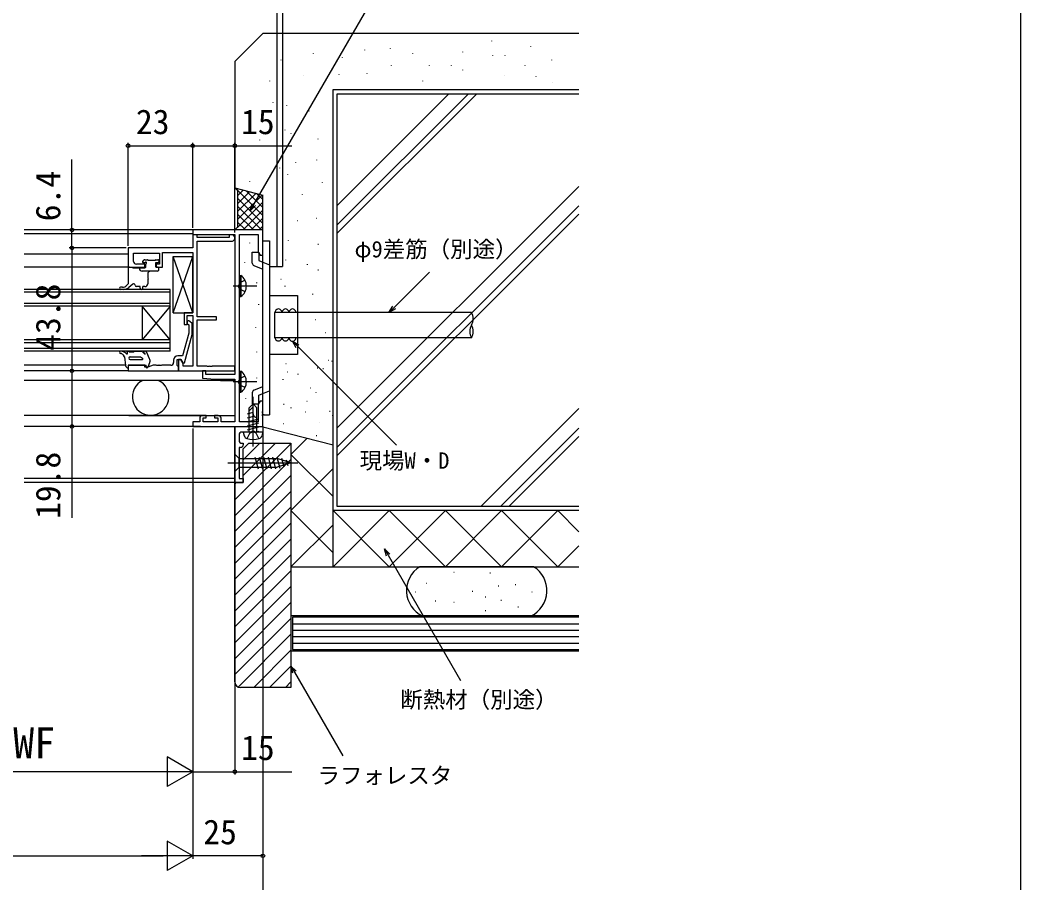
# Model space of a CAD drawing. Units: millimetres, scale not verified. Extents: x -525 to 525, y -783 to 779.
# Drawn here: x 168.5 to 525, y -622.4 to -314.9 of the extents above; entities that cross this region are included whole.
import ezdxf
from ezdxf.enums import TextEntityAlignment as Align

# ---------------------------------------------------------------- set-up
doc = ezdxf.new("R2010")
doc.units = ezdxf.units.MM
doc.header["$LTSCALE"] = 4
for name, color, linetype in [('0-2_YKK_11', 7, 'Continuous'), ('0-3_YKK_12', 2, 'Continuous'), ('0-4_YKK_13', 4, 'Continuous'), ('0-6_YKK_D', 6, 'Continuous'), ('0-7_YKK_ZWAK', 7, 'Continuous'), ('0-8_YSS_K', 3, 'Continuous'), ('0-9_YSS_KE', 3, 'Continuous')]:
    doc.layers.add(name, color=color, linetype=linetype)
doc.styles.add('ＭＳ ゴシック', font='')
doc.styles.get('ＭＳ ゴシック').set_extended_font_data('MS Gothic')

msp = doc.modelspace()

# ---------------------------------------------------------------- linework, layer by layer
at = {"layer": '0-2_YKK_11'}
for p, q in [((223.2, -436.1), (223.2, -436.9)), ((246.5, -462.7), (246.5, -464.7))]:
    msp.add_line(p, q, dxfattribs=at)
for points in [[(243.85, -391.4), (243, -391.4), (243, -392.4), (231.634, -392.4), (231.634, -391.4), (230, -391.4), (230, -396.1), (207, -396.1), (207, -402.9), (213, -402.9), (213, -401.9), (209.93, -401.9)], [(246.63, -458.07), (246.63, -391.33), (253.37, -391.33), (253.37, -397.609), (254, -398.7), (255, -398.7), (255, -389.7), (230, -389.7), (230, -391.33), (245, -391.33), (245, -441.2), (234.7, -441.2), (234.7, -439.9), (233.5, -439.9), (233.5, -442.506), (238, -442.9), (245, -442.9), (245, -458.07), (240.1, -458.07), (240.1, -456.8)], [(231.63, -420.7), (231.63, -393.7), (243.85, -393.7)], [(208.93, -400.9), (208.93, -398.03), (218.2, -398.03), (218.2, -401.9), (217, -401.9), (217, -402.9), (219.2, -402.9), (219.2, -397.73), (230, -397.73), (230, -419.2), (227, -419.2), (227, -423.4), (228, -423.4), (228, -420.2), (230, -420.2), (230, -438.27), (226.63, -438.27), (226.63, -437.338), (225.8, -435.9), (225, -435.9), (225, -439.9), (245, -439.9), (245, -438.27), (236.958, -438.27), (236.775, -438.39), (236.225, -438.39), (236.042, -438.27), (235.958, -438.27), (235.775, -438.39), (235.225, -438.39), (235.042, -438.27), (231.63, -438.27), (231.63, -421.7), (238.5, -421.7), (238.5, -420.7), (231.63, -420.7)], [(207, -439.9), (225, -439.9), (225, -438.5), (224.7, -438.2), (224.5, -438), (224.5, -435.9), (225.8, -435.9), (226.493, -437.1), (227.093, -437.1), (229.8, -426.997), (229.8, -423.051), (229.024, -422.276)], [(228.176, -423.124), (228.6, -423.549), (228.6, -426.452), (226.417, -434.6), (224.7, -434.6)], [(222.2, -437.9), (218.958, -437.9), (218.775, -438.02), (218.225, -438.02), (218.042, -437.9), (217.958, -437.9), (217.775, -438.02), (217.225, -438.02), (217.042, -437.9), (215.923, -437.9), (214, -438.6), (213, -438.6), (213, -437.9), (207, -437.9), (207, -439.9)], [(232.5, -456.8), (232.5, -458.07), (230, -458.07), (230, -459.7), (255, -459.7), (255, -456.158), (254.88, -455.975), (254.88, -455.425), (255, -455.242), (255, -455.158), (254.88, -454.975), (254.88, -454.425), (255, -454.242), (255, -450.7), (254, -450.7), (253.37, -451.791), (253.37, -458.07), (246.63, -458.07)], [(239.1, -455.8), (237.8, -455.8), (237.8, -456.6), (238.9, -456.6), (238.9, -458.07), (233.7, -458.07), (233.7, -456.6), (234.8, -456.6), (234.8, -455.8), (233.5, -455.8)], [(245, -479.7), (245, -459.7), (255, -459.7), (255, -461.7), (252.171, -461.7), (251.979, -461.557), (251.021, -461.557), (250.829, -461.7), (247.5, -461.7)], [(247.5, -465.7), (248, -465.7), (248, -466.2)], [(247, -467.2), (246.5, -467.2), (246.5, -478.2), (248, -478.2), (248, -479.7), (245, -479.7)]]:
    msp.add_lwpolyline(points, dxfattribs=at)
for centre, radius, start, end in [((243.85, -392.55), 1.15, 269.99999, 90.00001), ((209.93, -400.9), 1, 180.00001, 269.99999), ((228.6, -422.7), 0.6, 44.99999, 225.00001), ((224.7, -436.1), 1.5, 90.00001, 179.99999), ((222.2, -436.9), 1, 270.00001, 359.99999), ((233.5, -456.8), 1, 90.00001, 179.99999), ((239.1, -456.8), 1, 0.00001, 89.99999), ((247.5, -462.7), 1, 90.0001, 180.00008), ((247.5, -464.7), 1, 180.0001, 270.00008), ((247, -466.2), 1, 270.0001, 0.00008)]:
    msp.add_arc(centre, radius, start, end, dxfattribs=at)
at = {"layer": '0-3_YKK_12'}
for p, q in [((260, -304.702), (260, -319.7)), ((260, -319.7), (260, -402.7)), ((230.3, -389.7), (170, -389.7)), ((230.3, -389.7), (170, -389.7)), ((230, -391.1), (170, -391.1)), ((230.008, -391.1), (170, -391.1)), ((207, -398.3), (170, -398.3)), ((257.3, -402.702), (262, -402.702)), ((207.5, -402.9), (170, -402.9)), ((222, -410.9), (170, -410.9)), ((222, -411.9), (170, -411.9)), ((222, -432.9), (222, -410.9)), ((222, -415.9), (170, -415.9)), ((222, -416.9), (170, -416.9)), ((212, -416.9), (212, -428.9)), ((222, -416.9), (212, -428.9)), ((222, -428.9), (212, -416.9)), ((222, -428.9), (170, -428.9)), ((222, -429.9), (170, -429.9)), ((222, -431.9), (170, -431.9)), ((222, -432.9), (170, -432.9)), ((206.075, -437.9), (170, -437.9)), ((207.3, -439.9), (170, -439.9)), ((233.5, -439.9), (245, -439.9)), ((245, -443.3), (170, -443.3)), ((239.877, -443.3), (245, -443.3)), ((233.5, -455.8), (170, -455.8)), ((207.2, -455.8), (245, -455.8)), ((232.8, -459.7), (170, -459.7)), ((245, -459.7), (245, -479.7)), ((245, -478.2), (169.999, -478.2)), ((245, -479.7), (169.999, -479.7)), ((245, -479.7), (170, -479.7))]:
    msp.add_line(p, q, dxfattribs=at)
msp.add_lwpolyline([(170.001, -304.702), (262, -304.702), (262, -319.7), (262, -402.7)], dxfattribs=at)
at = {"layer": '0-4_YKK_13'}
for p, q in [((255, -455.606), (255, -393.606)), ((223, -419.2), (230, -399.2)), ((223, -419.2), (223, -399.2)), ((229.825, -399.7), (230, -399.2)), ((230, -419.2), (230, -399.2)), ((251.2, -401.483), (251.2, -397.606)), ((212.188, -400.888), (212.688, -400.388)), ((212.839, -401.4), (212.4, -401.4)), ((212.9, -400.3), (213.9, -400.3)), ((213.3, -402.9), (213.3, -401.861)), ((214.1, -400.5), (216.7, -400.5)), ((216.7, -401.4), (216.7, -402.6)), ((217.6, -401.4), (216.7, -401.4)), ((216.9, -400.3), (217.6, -400.3)), ((217.9, -400.6), (217.9, -401.1)), ((251.826, -402.41), (255, -403.693)), ((255, -401.212), (257.3, -402.141)), ((207, -403.2), (207, -408.9)), ((207.3, -402.9), (208.5, -402.9)), ((211, -403.4), (211, -403.2)), ((217.5, -404.4), (212, -404.4)), ((214, -405.4), (214, -406.95)), ((217, -402.9), (217.5, -402.9)), ((217.8, -403.2), (217.8, -404.1)), ((246.63, -405.95), (246.63, -413.45)), ((246.63, -405.95), (247.139, -405.95)), ((247.139, -405.95), (247.139, -413.45)), ((207, -408.9), (206.456, -409.475)), ((208.676, -409.019), (207.3, -410.187)), ((211.3, -409.9), (210, -409.9)), ((211.3, -410.4), (211.3, -409.9)), ((212.3, -410.4), (212.3, -409.9)), ((213, -409.9), (212.3, -409.9)), ((214, -407.35), (214, -408.9)), ((252.839, -409.7), (244.466, -409.7)), ((205.003, -410.1), (204.337, -410.1)), ((205.359, -410.9), (204.337, -410.9)), ((246.63, -413.45), (247.139, -413.45)), ((223, -419.2), (230, -419.2)), ((205.7, -434.9), (205.322, -434.343)), ((205.7, -434.9), (206.088, -438.003)), ((206.457, -433.853), (206.198, -433.629)), ((206.391, -432.9), (206.891, -432.9)), ((207.737, -434.9), (211.434, -434.9)), ((209.352, -432.9), (211.763, -432.9)), ((211.434, -434.9), (212.072, -435.356)), ((212.139, -433.07), (212.637, -433.637)), ((212.641, -432.9), (212.846, -432.9)), ((214.641, -435.633), (213.709, -433.394)), ((267.3, -434.106), (257.3, -434.106)), ((207, -437.9), (213.4, -437.9)), ((207, -437.9), (207, -438.899)), ((207.717, -435.9), (211.897, -435.9)), ((213.4, -438.5), (213.4, -437.9)), ((214.622, -437.082), (213.977, -438.616)), ((214.7, -435.97), (214.7, -436.695)), ((246.63, -440.05), (246.63, -447.55)), ((246.63, -440.05), (247.139, -440.05)), ((247.139, -440.05), (247.139, -447.55)), ((252.839, -443.8), (244.466, -443.8)), ((251.825, -446.802), (255, -445.519)), ((246.63, -447.55), (247.139, -447.55)), ((255, -448), (257.3, -447.071)), ((250.1, -454.1), (251.5, -452.7)), ((251.5, -466.8), (251.5, -449.2)), ((249.5, -455.172), (251.5, -454.636)), ((249.5, -456.622), (251.796, -456.006)), ((255, -455.606), (257.3, -455.606)), ((249.5, -458.071), (253.5, -456.999)), ((249.5, -459.52), (253.5, -458.448)), ((249.5, -460.97), (253.5, -459.898)), ((252.182, -461.7), (253.5, -461.347)), ((255, -461.7), (254.623, -463.107)), ((245, -469.6), (246.55, -471.15)), ((242.5, -472.7), (267.5, -472.7)), ((246.55, -471.15), (260.084, -471.15)), ((252.169, -470.6), (253.294, -474.8)), ((253.721, -470.6), (254.847, -474.8)), ((255.274, -470.6), (256.4, -474.8)), ((256.827, -470.6), (257.953, -474.8)), ((258.38, -470.6), (259.506, -474.8)), ((259.933, -470.6), (260.989, -474.542)), ((265, -472.7), (260.084, -471.15)), ((265, -472.7), (260.084, -474.25)), ((265, -472.7), (260.084, -474.25)), ((261.608, -471.054), (262.421, -474.09)), ((263.304, -471.589), (263.853, -473.639)), ((246.55, -474.25), (260.084, -474.25))]:
    msp.add_line(p, q, dxfattribs=at)
for points in [[(255, -393.606), (257.3, -393.606), (257.3, -455.606)], [(230, -419.2), (223, -399.2), (230, -399.2)], [(251.2, -397.606), (253.5, -397.606), (253.5, -400.606), (255, -401.212)], [(208.5, -402.9), (208.8, -403.2), (213, -403.2)], [(248.639, -407.65), (246.784, -408.555), (246.175, -409.7)], [(248.639, -411.75), (246.784, -410.845), (246.175, -409.7)], [(257.3, -413.106), (267.3, -413.106), (267.3, -434.106)], [(206.791, -433.678), (206.791, -433), (206.391, -432.9)], [(207.391, -433.1), (209.055, -433.1), (209.108, -433.026)], [(248.639, -441.75), (246.784, -442.655), (246.175, -443.8)], [(248.639, -445.85), (246.784, -444.945), (246.175, -443.8)], [(251.2, -447.729), (251.2, -451.606), (253.5, -451.606), (253.5, -448.606), (255, -448)], [(250.1, -461.7), (250.1, -453.1), (251.5, -451.7)], [(252.9, -461.7), (252.9, -453.1), (251.5, -451.7)], [(255, -461.7), (248, -461.7), (248.377, -463.107)], [(249.4, -464.052), (250.35, -462.104), (251.5, -461.493)], [(253.6, -464.052), (252.65, -462.104), (251.5, -461.493)], [(245, -469.6), (245, -475.8), (246.55, -474.25), (246.55, -471.15)]]:
    msp.add_lwpolyline(points, dxfattribs=at)
for centre, radius, start, end in [((212.4, -401.1), 0.3, 135, 270), ((212.9, -400.6), 0.3, 90, 135), ((212.839, -401.1), 0.3, 270, 326.94427), ((213.3, -401.4), 0.25, 303.05573, 146.94427), ((213.6, -401.861), 0.3, 123.05573, 180), ((213.9, -400.5), 0.2, 0, 90), ((216.9, -400.5), 0.2, 90, 180), ((217, -402.6), 0.3, 180, 270), ((217.6, -400.6), 0.3, 0, 90), ((217.6, -401.1), 0.3, 270, 0), ((252.2, -401.483), 1, 180.00087, 248.00572), ((207.3, -403.2), 0.3, 90, 180), ((212, -403.4), 1, 180, 270), ((213, -402.9), 0.3, 270, 0), ((215, -405.4), 1, 90, 180), ((217.5, -403.2), 0.3, 0, 90), ((217.5, -404.1), 0.3, 270, 0), ((244.603, -409.7), 4.527, 304.06671, 55.93329), ((205.003, -408.1), 2, 270, 316.56767), ((209, -409.4), 0.5, 0, 130.32855), ((210, -409.4), 0.5, 180, 270), ((213, -408.9), 1, 270, 0), ((214, -407.15), 0.2, 270, 90), ((204.337, -410.5), 0.4, 90, 270), ((205.359, -407.9), 3, 270, 310.32855), ((211.8, -410.4), 0.5, 180, 0), ((204.335, -433.301), 0.4, 87.8327, 262.29669), ((204.081, -435.184), 1.5, 34.11271, 82.29669), ((204.237, -435.899), 3, 49.18033, 87.8327), ((206.579, -433.678), 0.212, 235.00812, 0.02045), ((206.896, -433.613), 0.713, 46.0059, 90.38627), ((207.737, -435.4), 0.5, 90, 180), ((209.352, -433.2), 0.3, 90, 144.46232), ((211.763, -433.4), 0.5, 41.27396, 90), ((212.641, -433.2), 0.3, 90, 267.77596), ((212.61, -433.999), 0.5, 14.02822, 87.77596), ((213.388, -432.978), 1, 221.27396, 250.18795), ((212.846, -433.9), 1, 30.38434, 90), ((213.061, -433.886), 0.0348, 250.18795, 12.70643), ((207.083, -437.902), 1, 185.76025, 265.25147), ((207.737, -435.4), 0.5, 180, 267.76285), ((211.897, -435.6), 0.3, 270, 54.44817), ((213.7, -436.695), 1, 337.18531, 0), ((213.7, -435.97), 1, 0, 19.71547), ((213.7, -438.5), 0.3, 180, 337.18531), ((244.603, -443.8), 4.527, 304.06671, 55.93329), ((215, -449.2), 6.5, 114.81163, 65.18837), ((252.2, -447.729), 1, 111.99428, 179.99913), ((252.833, -455.169), 1.333, 179.99991, 272.86589), ((249.633, -462.77), 1.3, 194.99991, 255.96461), ((253.367, -462.77), 1.3, 284.03521, 344.99991), ((251.5, -455.3), 9, 255.96461, 284.03521)]:
    msp.add_arc(centre, radius, start, end, dxfattribs=at)
at = {"layer": '0-6_YKK_D'}
for p, q in [((207, -395.4), (207, -358.7)), ((207, -359.7), (230, -359.7)), ((230, -389), (230, -358.7)), ((230, -389), (230, -358.7)), ((245, -390.63), (245, -358.7)), ((229.3, -389.7), (186, -389.7)), ((206.3, -396.1), (186, -396.1)), ((206.3, -396.1), (186, -396.1)), ((187, -396.1), (187, -439.9)), ((206.3, -439.9), (186, -439.9)), ((206.3, -439.9), (186, -439.9)), ((229.3, -459.7), (186, -459.7)), ((230, -460.4), (230, -583.7)), ((230, -460.4), (230, -613.7)), ((230, -460.4), (230, -613.7)), ((230, -460.4), (230, -583.7)), ((255, -460.2), (255, -613.7)), ((255, -460.2), (255, -643.7)), ((245, -480.4), (245, -583.7)), ((230, -582.7), (220.907, -577.45)), ((220.907, -577.45), (220.907, -587.95)), ((219.5, -582.7), (140.5, -582.7)), ((230, -582.7), (211.813, -582.7)), ((230, -582.7), (220.907, -587.95)), ((230, -612.7), (220.907, -607.45)), ((220.907, -607.45), (220.907, -617.95)), ((-219.5, -612.7), (219.5, -612.7)), ((230, -612.7), (211.813, -612.7)), ((230, -612.7), (220.907, -617.95)), ((255, -612.7), (230, -612.7))]:
    msp.add_line(p, q, dxfattribs=at)
for points in [[(250.498, -382.884), (251.773, -380.675), (298.524, -299.7)], [(230, -359.7), (245, -359.7), (265.277, -359.7)], [(187, -396.1), (187, -389.7), (187, -364.65)], [(252.365, -381.017), (250.498, -382.884), (251.181, -380.334)], [(299.914, -419.106), (301.717, -417.303), (314.32, -404.7)], [(302.2, -417.786), (299.914, -419.106), (301.234, -416.82)], [(266.87, -431.643), (265.55, -429.356), (267.836, -430.676)], [(265.55, -429.356), (267.353, -431.159), (302.576, -466.382)], [(187, -439.9), (187, -459.7), (187, -492.318)], [(299.029, -505.904), (298.345, -503.354), (300.212, -505.221)], [(298.345, -503.354), (299.62, -505.562), (325.392, -550.2)], [(265.683, -547.627), (265, -545.077), (266.867, -546.944)], [(265, -545.077), (266.275, -547.285), (283.453, -577.039)], [(230, -582.7), (245, -582.7), (265.277, -582.7)]]:
    msp.add_lwpolyline(points, dxfattribs=at)
for centre in [(207, -359.7), (230, -359.7), (230, -359.7), (245, -359.7), (187, -389.7), (187, -396.1), (187, -396.1), (187, -439.9), (187, -439.9), (187, -459.7), (245, -582.7), (255, -612.7)]:
    msp.add_circle(centre, 0.637, dxfattribs=at)
at = {"layer": '0-7_YKK_ZWAK'}
msp.add_lwpolyline([(-525, -782.7), (525, -782.7), (525, 747.3)], dxfattribs=at)
at = {"layer": '0-8_YSS_K'}
for p, q in [((336.39, -322.322), (336.39, -322.422)), ((350.27, -324.306), (350.27, -324.406)), ((272.936, -326.687), (272.936, -326.787)), ((291.179, -325.496), (291.179, -325.596)), ((300.301, -325.1), (300.301, -325.2)), ((308.232, -326.687), (308.232, -326.787)), ((326.078, -326.29), (326.078, -326.39)), ((336.786, -327.48), (336.786, -327.58)), ((341.149, -327.48), (341.149, -327.58)), ((261.435, -329.067), (261.435, -329.167)), ((283.247, -328.274), (283.247, -328.374)), ((300.697, -331.051), (300.697, -331.151)), ((314.181, -331.051), (314.181, -331.151)), ((322.113, -331.051), (322.113, -331.151)), ((348.287, -331.051), (348.287, -331.151)), ((357.805, -329.067), (357.805, -329.167)), ((269.367, -334.622), (269.367, -334.722)), ((282.058, -334.225), (282.058, -334.325)), ((291.972, -333.828), (291.972, -333.928)), ((326.078, -332.638), (326.078, -332.738)), ((341.149, -334.622), (341.149, -334.722)), ((352.253, -335.018), (352.253, -335.118)), ((257.314, -336.606), (257.314, -336.706)), ((311.801, -336.606), (311.801, -336.706)), ((358.202, -337.002), (358.202, -337.102)), ((281.499, -390.879), (331.178, -341.2)), ((281.499, -387.909), (328.209, -341.2)), ((281.499, -380.979), (321.279, -341.2)), ((258.504, -344.144), (258.504, -344.244)), ((263.418, -345.334), (263.418, -345.434)), ((271.35, -347.318), (271.35, -347.418)), ((255.331, -350.492), (255.331, -350.592)), ((262.866, -354.063), (262.866, -354.163)), ((265.005, -355.253), (265.005, -355.353)), ((253.745, -357.633), (253.745, -357.733)), ((274.523, -357.237), (274.523, -357.337)), ((266.591, -365.568), (266.591, -365.668)), ((274.126, -364.775), (274.126, -364.875)), ((274.126, -364.775), (274.126, -364.875)), ((260.883, -367.552), (260.883, -367.652)), ((263.815, -369.933), (263.815, -370.033)), ((250.176, -372.313), (250.176, -372.413)), ((276.109, -372.71), (276.109, -372.81)), ((281.498, -460.176), (367.51, -374.165)), ((245.998, -375.7), (244.998, -374.7)), ((245.142, -374.7), (254.998, -384.555)), ((248.025, -375.501), (245.998, -377.528)), ((245.998, -375.7), (245.998, -388.697)), ((250.261, -376.094), (245.998, -380.356)), ((252.497, -376.686), (245.998, -383.185)), ((254.733, -377.278), (245.998, -386.013)), ((249.042, -375.771), (254.998, -381.727)), ((252.89, -376.79), (254.998, -378.898)), ((254.998, -390.203), (254.998, -377.349)), ((268.97, -377.074), (268.97, -377.174)), ((245.998, -378.384), (254.998, -387.384)), ((254.998, -379.842), (245.998, -388.842)), ((245.998, -381.212), (254.484, -389.698)), ((281.498, -467.106), (367.51, -381.094)), ((245.998, -384.041), (251.655, -389.697)), ((254.998, -382.67), (247.971, -389.697)), ((281.498, -470.076), (367.51, -384.064)), ((245.998, -386.869), (248.826, -389.697)), ((254.998, -385.499), (250.799, -389.697)), ((254.998, -388.327), (253.628, -389.697)), ((267.214, -386.292), (267.314, -386.292)), ((274.005, -385.469), (274.105, -385.469)), ((245.998, -388.697), (244.998, -389.697)), ((250.261, -394.237), (250.261, -394.437)), ((263.978, -393.285), (263.978, -393.485)), ((274.576, -394.823), (274.776, -394.823)), ((248.486, -401.247), (248.486, -401.447)), ((263.042, -400.303), (263.042, -400.503)), ((270.762, -401.94), (270.762, -402.14)), ((274.576, -403.911), (274.776, -403.911)), ((252.745, -408.434), (252.745, -408.634)), ((261.338, -407.27), (261.538, -407.27)), ((262.808, -409.66), (262.808, -409.86)), ((272.633, -412.467), (272.633, -412.667)), ((253.455, -416.154), (253.455, -416.354)), ((329.294, -419.106), (259.297, -419.106)), ((259.3, -428.106), (259.3, -419.106)), ((273.593, -421.658), (273.693, -421.658)), ((252.39, -424.406), (252.39, -424.606)), ((277.297, -426.182), (277.397, -426.182)), ((329.294, -428.106), (259.297, -428.106)), ((252.745, -433.101), (252.745, -433.301)), ((263.116, -437.303), (263.316, -437.303)), ((278.33, -436.117), (278.53, -436.117)), ((279.505, -436.328), (279.505, -436.528)), ((263.709, -440.266), (263.909, -440.266)), ((267.487, -441.006), (267.487, -441.206)), ((274.378, -438.883), (274.578, -438.883)), ((276.354, -439.081), (276.554, -439.081)), ((252.745, -442.329), (252.745, -442.529)), ((262.107, -442.878), (262.107, -443.078)), ((271.81, -445.996), (272.01, -445.996)), ((273.803, -447.556), (273.803, -447.756)), ((248.752, -449.605), (248.752, -449.805)), ((262.326, -451.726), (262.526, -451.726)), ((270.624, -450.738), (270.824, -450.738)), ((255.172, -455.284), (255.172, -455.484)), ((264.914, -452.937), (264.914, -453.137)), ((270.032, -454.492), (270.232, -454.492)), ((278.725, -454.295), (278.925, -454.295)), ((279.739, -455.744), (279.739, -455.944)), ((332.671, -488.2), (367.51, -453.361)), ((254.5, -459.699), (280, -466.22)), ((262.276, -458.67), (262.376, -458.67)), ((275.239, -458.258), (275.339, -458.258)), ((275.239, -458.258), (275.339, -458.258)), ((273.983, -462.988), (274.183, -462.988)), ((339.601, -488.2), (367.51, -460.29)), ((342.57, -488.2), (367.51, -463.26)), ((245.004, -485.877), (265.004, -465.877)), ((248.004, -477.22), (259.524, -465.7)), ((248.004, -471.563), (253.867, -465.7)), ((265, -469.7), (270.825, -463.874)), ((265, -469.699), (280, -484.699)), ((245.004, -491.533), (265.004, -471.533)), ((245.004, -497.19), (265.004, -477.19)), ((265, -489.699), (280, -474.7)), ((245.004, -480.22), (245.524, -479.7)), ((245.004, -502.847), (265.004, -482.847)), ((245.004, -508.504), (265.004, -488.504)), ((265, -489.7), (280, -504.7)), ((280, -509.7), (300, -489.7)), ((280, -489.7), (300, -509.7)), ((300, -489.7), (320, -509.7)), ((300, -509.7), (320, -489.7)), ((320, -489.7), (340, -509.7)), ((320, -509.7), (340, -489.7)), ((340, -489.7), (360, -509.7)), ((340, -509.7), (360, -489.7)), ((360, -489.7), (367.51, -497.21)), ((245.004, -514.161), (265.004, -494.161)), ((265, -509.699), (280, -494.7)), ((245.004, -519.818), (265.004, -499.818)), ((360, -509.7), (367.51, -502.19)), ((245.004, -525.475), (265.004, -505.475)), ((245.004, -531.131), (265.004, -511.131)), ((322.961, -511.61), (323.161, -511.61)), ((335.87, -511.853), (336.07, -511.853)), ((245.004, -536.788), (265.004, -516.788)), ((313.218, -515.507), (313.418, -515.507)), ((338.793, -516.481), (338.993, -516.481)), ((344.883, -515.994), (345.083, -515.994)), ((309.321, -518.673), (309.521, -518.673)), ((329.538, -518.43), (329.738, -518.43)), ((334.165, -520.378), (334.365, -520.378)), ((350.728, -518.673), (350.928, -518.673)), ((245.004, -542.445), (265.004, -522.445)), ((316.385, -521.84), (316.585, -521.84)), ((322.961, -522.327), (323.161, -522.327)), ((339.768, -521.596), (339.968, -521.596)), ((345.857, -524.032), (346.057, -524.032)), ((334.165, -525.25), (334.365, -525.25)), ((245.004, -548.102), (265.004, -528.102)), ((265.5, -530), (367.51, -530)), ((246.221, -552.542), (265.004, -533.759)), ((265.5, -532.3), (367.51, -532.3)), ((265.5, -534.6), (367.51, -534.6)), ((265.5, -536.9), (367.51, -536.9)), ((251.72, -552.7), (265.004, -539.416)), ((257.377, -552.7), (265.004, -545.073)), ((263.034, -552.7), (265.004, -550.729))]:
    msp.add_line(p, q, dxfattribs=at)
for points in [[(367.51, -319.7), (254.998, -319.7), (244.998, -329.7), (244.998, -374.7), (254.998, -377.349)], [(367.51, -489.7), (279.998, -489.7), (280, -339.7), (367.51, -339.7)], [(367.51, -488.2), (281.498, -488.2), (281.5, -341.2), (367.51, -341.2)], [(367.51, -527.2), (265, -527.2), (265, -539.7), (367.51, -539.7)], [(367.51, -527.7), (265.5, -527.7), (265.5, -539.2), (367.51, -539.2)]]:
    msp.add_lwpolyline(points, dxfattribs=at)
for centre, radius, start, end in [((260.55, -419.106), 1.25, 359.99982, 180), ((263.05, -419.106), 1.25, 359.99982, 180), ((265.55, -419.106), 1.25, 359.99982, 180), ((325.397, -421.356), 4.5, 330.00002, 29.99998), ((333.191, -425.856), 4.5, 149.99998, 210.00002), ((325.397, -425.856), 4.5, 329.99998, 30.00002), ((260.55, -427.997), 1.25, 179.99411, 359.99429), ((263.05, -427.997), 1.25, 179.99411, 359.99429), ((265.55, -428.106), 1.25, 179.99982, 0)]:
    msp.add_arc(centre, radius, start, end, dxfattribs=at)
at = {"layer": '0-9_YSS_KE'}
for p, q in [((245, -550.7), (245, -479.7)), ((280, -509.7), (280, -489.7)), ((367.51, -489.7), (280, -489.7)), ((265, -509.7), (285, -509.7)), ((280, -509.7), (367.51, -509.7)), ((351.414, -509.7), (310.878, -509.7)), ((349.269, -527.7), (313.024, -527.7))]:
    msp.add_line(p, q, dxfattribs=at)
for points in [[(245, -479.7), (248, -479.7), (248, -467.7), (250, -465.7), (265, -465.7)], [(265, -465.7), (265, -552.7), (247, -552.7)]]:
    msp.add_lwpolyline(points, dxfattribs=at)
for centre, radius, start, end in [((316.146, -518.2), 10, 121.78833, 244.16015), ((346.146, -518.2), 10, 295.83985, 58.21167), ((247, -550.7), 2, 180.00002, 270)]:
    msp.add_arc(centre, radius, start, end, dxfattribs=at)

# ---------------------------------------------------------------- texts
at = {"layer": '0-6_YKK_D', "style": 'ＭＳ ゴシック'}
for s, height, p in [('23', 8.798, (209.773, -358.2)), ('15', 8.798, (247.209, -358.2)), ('φ9差筋（別途）', 5.865, (287.636, -401.245)), ('現場W・D', 5.865, (289.455, -476.564)), ('断熱材（別途）', 5.865, (303.955, -561.7)), ('WF', 11, (166.065, -581.2)), ('15', 8.798, (247.209, -581.2)), ('ラフォレスタ', 5.865, (274.455, -588.745)), ('25', 8.798, (233.773, -611.2))]:
    msp.add_text(s, height=height, dxfattribs=at).set_placement(p, align=Align.BOTTOM_LEFT)
for s, p in [('6.4', (185.5, -386.605)), ('43.8', (185.5, -432.761)), ('19.8', (185.5, -492.659))]:
    msp.add_text(s, height=8.798, rotation=90, dxfattribs=at).set_placement(p, align=Align.BOTTOM_LEFT)

doc.saveas('drawing.dxf')
